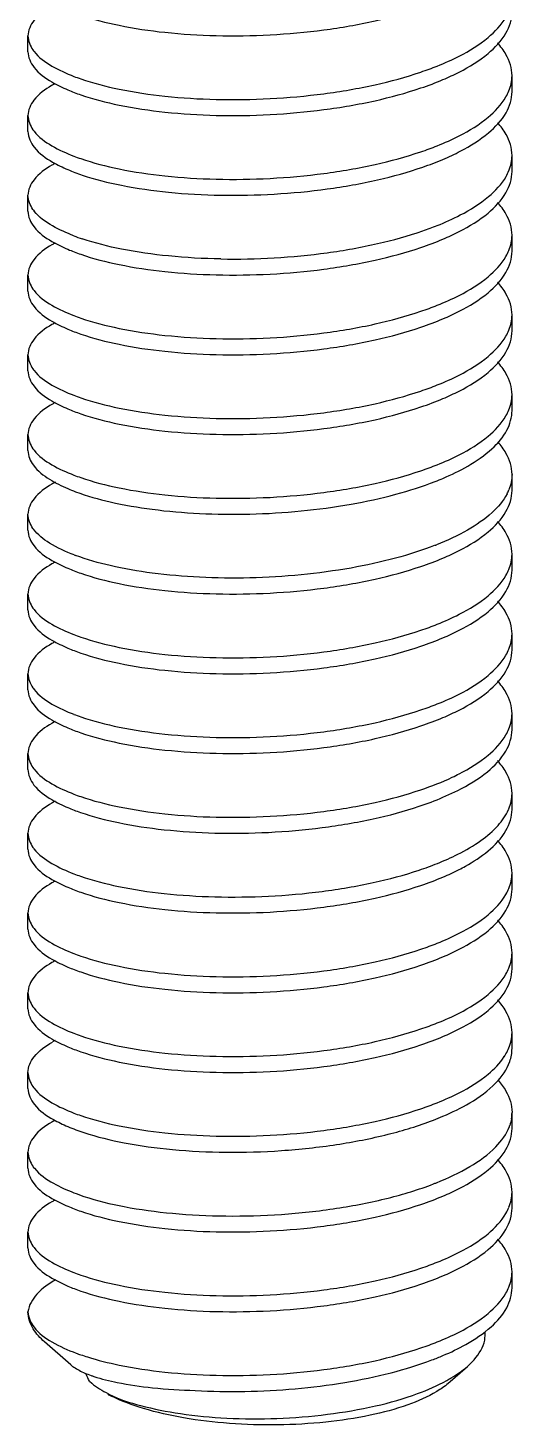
# Model space of a CAD drawing. Header units: millimetres. Extents: x 10368 to 13229, y -13270 to -11269.
# Drawn here: x 12336.65 to 12346.38, y -11502.49 to -11474.38 of the extents above; entities that cross this region are included whole.
import ezdxf

# ---------------------------------------------------------------- set-up
doc = ezdxf.new("R2010")
doc.units = ezdxf.units.MM

# ---------------------------------------------------------------- blocks, each defined once
blk = doc.blocks.new('u59')
at = {"color": 7, "linetype": 'Continuous'}
for p, q in [((-227.551, 789.303), (-227.551, 789.624)), ((-227.551, 789.303), (-227.551, 789.624)), ((-217.817, 788.501), (-217.817, 788.822)), ((-217.817, 788.501), (-217.817, 788.822)), ((-227.551, 787.699), (-227.551, 788.02)), ((-227.551, 787.699), (-227.551, 788.02)), ((-217.817, 786.896), (-217.817, 787.217)), ((-217.817, 786.896), (-217.817, 787.217)), ((-227.551, 786.094), (-227.551, 786.415)), ((-227.551, 786.094), (-227.551, 786.415)), ((-217.817, 785.291), (-217.817, 785.612)), ((-217.817, 785.291), (-217.817, 785.612)), ((-227.551, 784.489), (-227.551, 784.81)), ((-227.551, 784.489), (-227.551, 784.81)), ((-217.817, 783.687), (-217.817, 784.008)), ((-217.817, 783.687), (-217.817, 784.008)), ((-227.551, 782.884), (-227.551, 783.205)), ((-227.551, 782.884), (-227.551, 783.205)), ((-217.817, 782.082), (-217.817, 782.403)), ((-217.817, 782.082), (-217.817, 782.403)), ((-227.551, 781.279), (-227.551, 781.6)), ((-227.551, 781.279), (-227.551, 781.6)), ((-217.817, 780.477), (-217.817, 780.798)), ((-217.817, 780.477), (-217.817, 780.798)), ((-227.551, 779.675), (-227.551, 779.996)), ((-227.551, 779.675), (-227.551, 779.996)), ((-217.817, 778.872), (-217.817, 779.193)), ((-217.817, 778.872), (-217.817, 779.193)), ((-227.551, 778.07), (-227.551, 778.391)), ((-227.551, 778.07), (-227.551, 778.391)), ((-217.817, 777.267), (-217.817, 777.588)), ((-217.817, 777.267), (-217.817, 777.588)), ((-227.551, 776.465), (-227.551, 776.786)), ((-227.551, 776.465), (-227.551, 776.786)), ((-217.817, 775.663), (-217.817, 775.983)), ((-217.817, 775.663), (-217.817, 775.983)), ((-227.551, 774.86), (-227.551, 775.181)), ((-227.551, 774.86), (-227.551, 775.181)), ((-219.206, 774.3), (-218.908, 774.438)), ((-217.817, 774.058), (-217.817, 774.379)), ((-217.817, 774.058), (-217.817, 774.379)), ((-227.551, 773.255), (-227.551, 773.576)), ((-227.551, 773.255), (-227.551, 773.576)), ((-217.817, 772.453), (-217.817, 772.774)), ((-217.817, 772.453), (-217.817, 772.774)), ((-227.551, 771.65), (-227.551, 771.971)), ((-227.551, 771.65), (-227.551, 771.971)), ((-217.817, 770.848), (-217.817, 771.169)), ((-217.817, 770.848), (-217.817, 771.169)), ((-227.551, 770.046), (-227.551, 770.367)), ((-227.551, 770.046), (-227.551, 770.367)), ((-217.817, 769.243), (-217.817, 769.564)), ((-217.817, 769.243), (-217.817, 769.564)), ((-227.551, 768.441), (-227.551, 768.762)), ((-227.551, 768.441), (-227.551, 768.762)), ((-217.817, 767.638), (-217.817, 767.959)), ((-217.817, 767.638), (-217.817, 767.959)), ((-227.551, 766.836), (-227.551, 767.157)), ((-227.551, 766.836), (-227.551, 767.157)), ((-217.817, 766.034), (-217.817, 766.355)), ((-217.817, 766.034), (-217.817, 766.355)), ((-227.551, 765.231), (-227.551, 765.552)), ((-227.551, 765.231), (-227.551, 765.552)), ((-217.817, 764.429), (-217.817, 764.75)), ((-217.817, 764.429), (-217.817, 764.75)), ((-226.688, 762.878), (-227.217, 763.341)), ((-219.105, 762.506), (-218.715, 762.848)), ((-226.311, 762.55), (-226.269, 762.511)), ((-226.263, 762.506), (-226.269, 762.511))]:
    blk.add_line(p, q, dxfattribs=at)
for centre, radius, start, end in [((-226.815, 789.779), 0.772, 214.6548, 217.3283), ((-225.077, 792.842), 4.321, 248.9634, 250.926), ((-218.842, 788.906), 1.038, 330.4827, 337.9797), ((-226.815, 788.174), 0.772, 214.6548, 217.3283), ((-225.077, 791.237), 4.321, 248.9634, 250.926), ((-218.837, 787.299), 1.033, 330.7498, 337.9844), ((-226.808, 786.575), 0.781, 214.6498, 217.7252), ((-225.061, 789.675), 4.367, 248.9329, 251.3155), ((-218.842, 785.696), 1.038, 330.4827, 337.9797), ((-226.815, 784.965), 0.772, 214.6548, 217.3283), ((-225.077, 788.027), 4.321, 248.9634, 250.926), ((-218.842, 784.091), 1.038, 330.4827, 337.9797), ((-226.815, 783.36), 0.772, 214.6548, 217.3283), ((-225.707, 779.836), 2.735, 118.2768, 119.595), ((-225.077, 786.423), 4.321, 248.9634, 250.926), ((-218.842, 782.486), 1.038, 330.4827, 337.9797), ((-226.815, 781.755), 0.772, 214.6548, 217.3283), ((-225.077, 784.818), 4.321, 248.9634, 250.926), ((-218.8, 780.863), 0.992, 332.8567, 337.9935), ((-226.844, 780.131), 0.738, 214.7057, 215.848), ((-221.674, 785.285), 6.349, 291.3441, 291.6347), ((-225.123, 783.095), 4.195, 249.0733, 249.4492), ((-218.842, 779.277), 1.038, 330.4827, 337.9797), ((-226.815, 778.546), 0.772, 214.6548, 217.3283), ((-225.077, 781.608), 4.321, 248.9634, 250.926), ((-218.842, 777.672), 1.038, 330.4827, 337.9797), ((-226.815, 776.941), 0.772, 214.6548, 217.3283), ((-225.077, 780.003), 4.321, 248.9634, 250.926), ((-218.842, 776.067), 1.038, 330.4827, 337.9797), ((-226.815, 775.336), 0.772, 214.6548, 217.3283), ((-225.077, 778.398), 4.321, 248.9634, 250.926), ((-218.737, 774.419), 0.926, 336.6423, 337.8843), ((-226.818, 773.73), 0.769, 214.6568, 217.2195), ((-220.791, 776.579), 4.193, 297.1385, 299.0532), ((-225.082, 776.783), 4.309, 248.9719, 250.8188), ((-221.147, 777.282), 4.981, 292.9442, 297.0978), ((-218.842, 772.857), 1.038, 330.4827, 337.9797), ((-226.815, 772.126), 0.772, 214.6548, 217.3283), ((-225.077, 775.189), 4.321, 248.9634, 250.926), ((-218.842, 771.253), 1.038, 330.4827, 337.9797), ((-226.815, 770.522), 0.772, 214.6548, 217.3283), ((-225.077, 773.584), 4.321, 248.9634, 250.926), ((-225.707, 766.999), 2.734, 118.2776, 119.6007), ((-218.842, 769.648), 1.038, 330.4827, 337.9797), ((-218.908, 769.684), 1.113, 327.1831, 330.5216), ((-226.815, 768.917), 0.772, 214.6548, 217.3283), ((-225.077, 771.979), 4.321, 248.9634, 250.926), ((-218.585, 767.96), 0.768, 350.1414, 359.9613), ((-218.693, 767.987), 0.88, 339.2133, 340.8098), ((-226.8, 767.323), 0.791, 214.6484, 218.1496), ((-221.682, 772.463), 6.367, 291.008, 291.6433), ((-218.842, 766.438), 1.038, 330.4827, 337.9797), ((-226.815, 765.707), 0.772, 214.6548, 217.3283), ((-225.077, 768.77), 4.321, 248.9634, 250.926), ((-218.842, 764.833), 1.038, 330.4827, 337.9797), ((-225.033, 767.288), 4.452, 249.6446, 250.91), ((-224.877, 767.739), 4.928, 250.9086, 252.5611), ((-220.719, 765.441), 3.288, 298.881, 300.7295), ((-224.63, 764.704), 2.75, 241.4576, 243.1215)]:
    blk.add_arc(centre, radius, start, end, dxfattribs=at)
for points, start_tangent, end_tangent in [([(-226.75, 790.142), (-226.489, 790.042), (-225.719, 789.836), (-224.796, 789.695), (-223.767, 789.629), (-222.684, 789.645), (-221.601, 789.744), (-220.572, 789.924), (-219.649, 790.18), (-219.206, 790.348)], (0.91985, -0.39227), (0.920435, 0.390896)), ([(-227.002, 790.269), (-227.069, 790.232), (-227.429, 789.937), (-227.551, 789.624)], (-0.880227, -0.474553), (0, -1)), ([(-219.206, 788.743), (-218.879, 788.896), (-218.299, 789.269), (-217.939, 789.678), (-217.817, 790.106)], (0.920435, 0.390896), (0, 1)), ([(-219.32, 789.017), (-218.879, 789.217), (-218.299, 789.59), (-217.939, 789.999)], (0.928675, 0.370894), (0.491851, 0.87068)), ([(-227.551, 789.624), (-227.45, 789.34)], (0, -1), (0.568435, -0.822728)), ([(-227.551, 789.303), (-227.429, 788.99), (-227.069, 788.696), (-226.75, 788.537)], (0, -1), (0.91985, -0.39227)), ([(-227.429, 789.311), (-227.069, 789.017), (-226.628, 788.809)], (0.606206, -0.795308), (0.933171, -0.359433)), ([(-217.817, 788.822), (-217.939, 789.25), (-218.109, 789.481)], (0, 1), (-0.676318, 0.73661)), ([(-226.489, 788.758), (-225.719, 788.552), (-224.796, 788.411), (-223.767, 788.345), (-222.684, 788.361), (-221.601, 788.46), (-220.572, 788.64), (-219.649, 788.896), (-219.32, 789.017)], (0.944934, -0.327262), (0.928675, 0.370894)), ([(-227.002, 788.665), (-227.075, 788.624), (-227.431, 788.331), (-227.551, 788.02)], (-0.880057, -0.474868), (0, -1)), ([(-226.75, 788.537), (-226.489, 788.437), (-225.719, 788.231), (-224.796, 788.09), (-223.767, 788.024), (-222.684, 788.04), (-221.601, 788.139), (-220.572, 788.319), (-219.649, 788.575), (-219.206, 788.743)], (0.91985, -0.39227), (0.920435, 0.390896)), ([(-217.88, 788.516), (-217.817, 788.822)], (0.373855, 0.927487), (0, 1)), ([(-219.32, 787.412), (-218.879, 787.612), (-218.299, 787.985), (-217.939, 788.394)], (0.928675, 0.370894), (0.491851, 0.87068)), ([(-219.206, 787.138), (-218.857, 787.303), (-218.289, 787.673), (-217.936, 788.078), (-217.817, 788.501)], (0.920483, 0.390782), (0, 1)), ([(-227.551, 788.02), (-227.45, 787.736)], (0, -1), (0.568435, -0.822728)), ([(-217.817, 787.217), (-217.937, 787.642), (-218.109, 787.875)], (0, 1), (-0.676177, 0.736739)), ([(-227.551, 787.699), (-227.426, 787.381), (-227.055, 787.083), (-226.75, 786.933)], (0, -1), (0.919824, -0.392332)), ([(-227.429, 787.706), (-227.069, 787.412), (-226.628, 787.204)], (0.606206, -0.795308), (0.933171, -0.359433)), ([(-226.489, 787.154), (-225.719, 786.947), (-224.796, 786.806), (-223.767, 786.74), (-222.684, 786.756), (-221.601, 786.855), (-220.572, 787.036), (-219.649, 787.291), (-219.32, 787.412)], (0.944934, -0.327262), (0.928675, 0.370894)), ([(-227.003, 787.059), (-227.069, 787.022), (-227.429, 786.728), (-227.551, 786.415)], (-0.880035, -0.47491), (0, -1)), ([(-223.674, 786.418), (-222.601, 786.44), (-221.532, 786.543), (-220.519, 786.727), (-219.612, 786.983), (-219.206, 787.138)], (0.999847, -0.017473), (0.920483, 0.390782)), ([(-217.88, 786.911), (-217.817, 787.217)], (0.373882, 0.927476), (0, 1)), ([(-226.75, 786.933), (-226.46, 786.822), (-225.669, 786.616), (-224.724, 786.478), (-223.674, 786.418)], (0.919824, -0.392332), (0.999847, -0.017473)), ([(-219.322, 785.807), (-218.857, 786.019), (-218.289, 786.389), (-217.936, 786.794)], (0.928823, 0.370523), (0.487864, 0.87292)), ([(-219.206, 785.534), (-218.879, 785.686), (-218.299, 786.059), (-217.939, 786.468), (-217.817, 786.896)], (0.920435, 0.390896), (0, 1)), ([(-227.45, 786.131), (-227.551, 786.415)], (-0.568288, 0.82283), (0, 1)), ([(-217.817, 785.612), (-217.939, 786.04), (-218.109, 786.271)], (0, 1), (-0.676318, 0.73661)), ([(-227.551, 786.094), (-227.429, 785.781), (-227.069, 785.486), (-226.75, 785.328)], (0, -1), (0.91985, -0.39227)), ([(-226.63, 785.6), (-227.055, 785.799), (-227.426, 786.097)], (-0.932905, 0.360123), (-0.611635, 0.79114)), ([(-223.674, 785.134), (-222.601, 785.156), (-221.532, 785.26), (-220.519, 785.443), (-219.612, 785.699), (-219.322, 785.807)], (0.999847, -0.017473), (0.928823, 0.370523)), ([(-217.88, 785.307), (-217.817, 785.612)], (0.373855, 0.927487), (0, 1)), ([(-227.002, 785.455), (-227.069, 785.418), (-227.429, 785.123), (-227.551, 784.81)], (-0.880227, -0.474553), (0, -1)), ([(-226.75, 785.328), (-226.489, 785.228), (-225.719, 785.022), (-224.796, 784.881), (-223.767, 784.815), (-222.684, 784.83), (-221.601, 784.929), (-220.572, 785.11), (-219.649, 785.365), (-219.206, 785.534)], (0.91985, -0.39227), (0.920435, 0.390896)), ([(-223.674, 785.134), (-224.724, 785.194), (-225.669, 785.332), (-226.46, 785.539)], (-0.999847, 0.017473), (-0.947071, 0.321025)), ([(-219.206, 783.929), (-218.879, 784.082), (-218.299, 784.454), (-217.939, 784.864), (-217.817, 785.291)], (0.920435, 0.390896), (0, 1)), ([(-219.32, 784.203), (-218.879, 784.402), (-218.299, 784.775), (-217.939, 785.185)], (0.928675, 0.370894), (0.491851, 0.87068)), ([(-227.551, 784.81), (-227.45, 784.526)], (0, -1), (0.568435, -0.822728)), ([(-227.551, 784.489), (-227.429, 784.176), (-227.069, 783.881), (-226.75, 783.723)], (0, -1), (0.91985, -0.39227)), ([(-227.429, 784.497), (-227.069, 784.202), (-226.628, 783.995)], (0.606206, -0.795308), (0.933171, -0.359433)), ([(-217.817, 784.008), (-217.939, 784.435), (-218.109, 784.666)], (0, 1), (-0.676318, 0.73661)), ([(-226.489, 783.944), (-225.719, 783.738), (-224.796, 783.597), (-223.767, 783.531), (-222.684, 783.546), (-221.601, 783.645), (-220.572, 783.826), (-219.649, 784.082), (-219.32, 784.203)], (0.944934, -0.327262), (0.928675, 0.370894)), ([(-226.75, 783.723), (-226.489, 783.623), (-225.719, 783.417), (-224.796, 783.276), (-223.767, 783.21), (-222.684, 783.225), (-221.601, 783.325), (-220.572, 783.505), (-219.649, 783.761), (-219.206, 783.929)], (0.91985, -0.39227), (0.920435, 0.390896)), ([(-217.88, 783.702), (-217.817, 784.008)], (0.373855, 0.927487), (0, 1)), ([(-227.002, 783.85), (-227.069, 783.813), (-227.429, 783.518), (-227.551, 783.205)], (-0.880227, -0.474553), (0, -1)), ([(-219.206, 782.324), (-218.879, 782.477), (-218.299, 782.85), (-217.939, 783.259), (-217.817, 783.687)], (0.920435, 0.390896), (0, 1)), ([(-219.32, 782.598), (-218.879, 782.798), (-218.299, 783.171), (-217.939, 783.58)], (0.928675, 0.370894), (0.491851, 0.87068)), ([(-227.551, 783.205), (-227.45, 782.921)], (0, -1), (0.568435, -0.822728)), ([(-217.817, 782.403), (-217.939, 782.83), (-218.109, 783.061)], (0, 1), (-0.676318, 0.73661)), ([(-227.551, 782.884), (-227.429, 782.571), (-227.069, 782.277), (-226.75, 782.118)], (0, -1), (0.91985, -0.39227)), ([(-227.429, 782.892), (-227.069, 782.597), (-226.628, 782.39)], (0.606206, -0.795308), (0.933171, -0.359433)), ([(-226.489, 782.339), (-225.719, 782.133), (-224.796, 781.992), (-223.767, 781.926), (-222.684, 781.942), (-221.601, 782.041), (-220.572, 782.221), (-219.649, 782.477), (-219.32, 782.598)], (0.944934, -0.327262), (0.928675, 0.370894)), ([(-227.058, 782.215), (-227.428, 781.915), (-227.551, 781.6)], (-0.869499, -0.493935), (0, -1)), ([(-226.75, 782.118), (-226.489, 782.018), (-225.719, 781.812), (-224.796, 781.671), (-223.767, 781.605), (-222.684, 781.621), (-221.601, 781.72), (-220.572, 781.9), (-219.649, 782.156), (-219.206, 782.324)], (0.91985, -0.39227), (0.920435, 0.390896)), ([(-217.88, 782.097), (-217.817, 782.403)], (0.373855, 0.927487), (0, 1)), ([(-219.32, 780.993), (-218.879, 781.193), (-218.299, 781.566), (-217.939, 781.975)], (0.928675, 0.370894), (0.491851, 0.87068)), ([(-219.206, 780.719), (-218.708, 780.965), (-218.22, 781.314), (-217.919, 781.691), (-217.817, 782.082)], (0.920752, 0.390149), (0, 1)), ([(-227.551, 781.6), (-227.45, 781.316)], (0, -1), (0.568435, -0.822728)), ([(-217.817, 780.798), (-217.94, 781.227), (-218.104, 781.452)], (0, 1), (-0.67284, 0.739788)), ([(-227.551, 781.279), (-227.442, 780.983), (-227.118, 780.702), (-226.75, 780.513)], (0, -1), (0.92011, -0.39166)), ([(-227.429, 781.287), (-227.069, 780.993), (-226.628, 780.785)], (0.606206, -0.795308), (0.933171, -0.359433)), ([(-226.489, 780.734), (-225.719, 780.528), (-224.796, 780.387), (-223.767, 780.321), (-222.684, 780.337), (-221.601, 780.436), (-220.572, 780.616), (-219.649, 780.872), (-219.32, 780.993)], (0.944934, -0.327262), (0.928675, 0.370894)), ([(-217.817, 780.798), (-217.88, 780.491)], (0, -1), (-0.374326, -0.927297)), ([(-226.998, 780.643), (-227.069, 780.603), (-227.429, 780.309), (-227.551, 779.996)], (-0.880935, -0.473237), (0, -1)), ([(-226.75, 780.513), (-226.595, 780.451), (-225.897, 780.246), (-225.053, 780.097), (-224.104, 780.013), (-223.09, 780), (-222.058, 780.063), (-221.054, 780.199)], (0.92011, -0.39166), (0.984653, 0.174525)), ([(-221.054, 780.199), (-220.155, 780.398), (-219.362, 780.656), (-219.206, 780.719)], (0.984653, 0.174525), (0.920752, 0.390149)), ([(-217.917, 780.41), (-218.218, 780.032), (-218.711, 779.679), (-219.333, 779.383)], (-0.455902, -0.89003), (-0.929549, -0.368698)), ([(-219.206, 779.114), (-218.879, 779.267), (-218.299, 779.64), (-217.939, 780.049), (-217.817, 780.477)], (0.920435, 0.390896), (0, 1)), ([(-227.45, 779.711), (-227.551, 779.996)], (-0.569333, 0.822107), (0, 1)), ([(-227.551, 779.675), (-227.429, 779.361), (-227.069, 779.067), (-226.75, 778.909)], (0, -1), (0.91985, -0.39227)), ([(-226.621, 779.177), (-227.118, 779.418), (-227.442, 779.699)], (-0.93403, 0.357193), (-0.585609, 0.810594)), ([(-217.817, 779.193), (-217.939, 779.621), (-218.109, 779.852)], (0, 1), (-0.676318, 0.73661)), ([(-226.75, 778.909), (-226.489, 778.809), (-225.719, 778.602), (-224.796, 778.461), (-223.767, 778.395), (-222.684, 778.411), (-221.601, 778.51), (-220.572, 778.691), (-219.649, 778.946), (-219.206, 779.114)], (0.91985, -0.39227), (0.920435, 0.390896)), ([(-221.054, 778.915), (-222.058, 778.779), (-223.09, 778.716), (-224.104, 778.729), (-225.053, 778.813), (-225.897, 778.962), (-226.595, 779.168)], (-0.984653, -0.174525), (-0.936354, 0.351058)), ([(-219.363, 779.372), (-220.157, 779.113), (-221.054, 778.915)], (-0.931407, -0.363979), (-0.984653, -0.174525)), ([(-217.88, 778.888), (-217.817, 779.193)], (0.373855, 0.927487), (0, 1)), ([(-227.002, 779.036), (-227.069, 778.998), (-227.429, 778.704), (-227.551, 778.391)], (-0.880227, -0.474553), (0, -1)), ([(-219.206, 777.51), (-218.879, 777.662), (-218.299, 778.035), (-217.939, 778.444), (-217.817, 778.872)], (0.920435, 0.390896), (0, 1)), ([(-219.32, 777.783), (-218.879, 777.983), (-218.299, 778.356), (-217.939, 778.765)], (0.928675, 0.370894), (0.491851, 0.87068)), ([(-227.551, 778.391), (-227.45, 778.107)], (0, -1), (0.568435, -0.822728)), ([(-227.551, 778.07), (-227.429, 777.757), (-227.069, 777.462), (-226.75, 777.304)], (0, -1), (0.91985, -0.39227)), ([(-227.429, 778.078), (-227.069, 777.783), (-226.628, 777.575)], (0.606206, -0.795308), (0.933171, -0.359433)), ([(-217.817, 777.588), (-217.939, 778.016), (-218.109, 778.247)], (0, 1), (-0.676318, 0.73661)), ([(-226.489, 777.525), (-225.719, 777.318), (-224.796, 777.177), (-223.767, 777.112), (-222.684, 777.127), (-221.601, 777.226), (-220.572, 777.407), (-219.649, 777.662), (-219.32, 777.783)], (0.944934, -0.327262), (0.928675, 0.370894)), ([(-227.002, 777.431), (-227.069, 777.394), (-227.429, 777.099), (-227.551, 776.786)], (-0.880227, -0.474553), (0, -1)), ([(-226.75, 777.304), (-226.489, 777.204), (-225.719, 776.997), (-224.796, 776.856), (-223.767, 776.791), (-222.684, 776.806), (-221.601, 776.905), (-220.572, 777.086), (-219.649, 777.341), (-219.206, 777.51)], (0.91985, -0.39227), (0.920435, 0.390896)), ([(-217.88, 777.283), (-217.817, 777.588)], (0.373855, 0.927487), (0, 1)), ([(-219.32, 776.179), (-218.879, 776.378), (-218.299, 776.751), (-217.939, 777.161)], (0.928675, 0.370894), (0.491851, 0.87068)), ([(-219.206, 775.905), (-218.879, 776.057), (-218.299, 776.43), (-217.939, 776.84), (-217.817, 777.267)], (0.920435, 0.390896), (0, 1)), ([(-227.551, 776.786), (-227.45, 776.502)], (0, -1), (0.568435, -0.822728)), ([(-217.817, 775.983), (-217.939, 776.411), (-218.109, 776.642)], (0, 1), (-0.676318, 0.73661)), ([(-227.551, 776.465), (-227.429, 776.152), (-227.069, 775.857), (-226.75, 775.699)], (0, -1), (0.91985, -0.39227)), ([(-227.429, 776.473), (-227.069, 776.178), (-226.628, 775.971)], (0.606206, -0.795308), (0.933171, -0.359433)), ([(-226.489, 775.92), (-225.719, 775.714), (-224.796, 775.573), (-223.767, 775.507), (-222.684, 775.522), (-221.601, 775.621), (-220.572, 775.802), (-219.649, 776.058), (-219.32, 776.179)], (0.944934, -0.327262), (0.928675, 0.370894)), ([(-227.002, 775.826), (-227.069, 775.789), (-227.429, 775.494), (-227.551, 775.181)], (-0.880227, -0.474553), (0, -1)), ([(-226.75, 775.699), (-226.489, 775.599), (-225.719, 775.393), (-224.796, 775.252), (-223.767, 775.186), (-222.684, 775.201), (-221.601, 775.3), (-220.572, 775.481), (-219.649, 775.737), (-219.206, 775.905)], (0.91985, -0.39227), (0.920435, 0.390896)), ([(-217.88, 775.678), (-217.817, 775.983)], (0.373855, 0.927487), (0, 1)), ([(-219.019, 774.704), (-218.879, 774.774), (-218.299, 775.147), (-217.939, 775.556)], (0.904338, 0.426817), (0.491851, 0.87068)), ([(-218.908, 774.438), (-218.313, 774.814), (-217.942, 775.229), (-217.817, 775.663)], (0.893155, 0.449749), (0, 1)), ([(-227.551, 775.181), (-227.45, 774.897)], (0, -1), (0.568435, -0.822728)), ([(-217.817, 774.379), (-217.939, 774.806), (-218.109, 775.038)], (0, 1), (-0.676685, 0.736273)), ([(-227.551, 774.86), (-227.43, 774.548), (-227.073, 774.255), (-226.75, 774.094)], (0, -1), (0.919862, -0.392242)), ([(-227.429, 774.868), (-227.069, 774.573), (-226.628, 774.366)], (0.606206, -0.795308), (0.933171, -0.359433)), ([(-226.489, 774.315), (-225.719, 774.109), (-224.796, 773.968), (-223.767, 773.902), (-222.684, 773.918), (-221.601, 774.017), (-220.572, 774.197), (-219.649, 774.453), (-219.019, 774.704)], (0.944934, -0.327262), (0.904338, 0.426817)), ([(-217.88, 774.071), (-217.817, 774.379)], (0.376466, 0.92643), (0, 1)), ([(-227.002, 774.222), (-227.069, 774.184), (-227.429, 773.889), (-227.551, 773.576)], (-0.880279, -0.474456), (0, -1)), ([(-226.75, 774.094), (-226.497, 773.997), (-225.732, 773.791), (-224.815, 773.649), (-223.792, 773.582), (-222.714, 773.595), (-221.635, 773.691), (-220.607, 773.868), (-219.683, 774.12), (-219.206, 774.3)], (0.919862, -0.392242), (0.920402, 0.390974)), ([(-218.908, 773.154), (-218.441, 773.432), (-218.098, 773.734), (-217.888, 774.052)], (0.893155, 0.449749), (0.396458, 0.918053)), ([(-218.755, 772.914), (-218.299, 773.221), (-217.939, 773.63), (-217.817, 774.058)], (0.873955, 0.486007), (0, 1)), ([(-227.551, 773.576), (-227.45, 773.292)], (0, -1), (0.568482, -0.822696)), ([(-227.551, 773.255), (-227.429, 772.942), (-227.069, 772.648), (-226.75, 772.489)], (0, -1), (0.91985, -0.39227)), ([(-227.43, 773.264), (-227.073, 772.971), (-226.628, 772.761)], (0.604711, -0.796445), (0.933243, -0.359246)), ([(-217.817, 772.774), (-217.939, 773.202), (-218.109, 773.433)], (0, 1), (-0.676318, 0.73661)), ([(-226.497, 772.713), (-225.732, 772.507), (-224.815, 772.365), (-223.792, 772.298), (-222.714, 772.311), (-221.635, 772.407), (-220.607, 772.584), (-219.683, 772.836), (-219.318, 772.97)], (0.944337, -0.328981), (0.928504, 0.371324)), ([(-219.318, 772.97), (-218.908, 773.154)], (0.928504, 0.371324), (0.893155, 0.449749)), ([(-226.75, 772.489), (-226.489, 772.389), (-225.719, 772.183), (-224.796, 772.042), (-223.767, 771.976), (-222.684, 771.992), (-221.601, 772.091), (-220.572, 772.271), (-219.649, 772.527), (-219.206, 772.695)], (0.91985, -0.39227), (0.920435, 0.390896)), ([(-217.88, 772.468), (-217.817, 772.774)], (0.373855, 0.927487), (0, 1)), ([(-227.002, 772.617), (-227.069, 772.579), (-227.429, 772.285), (-227.551, 771.971)], (-0.880227, -0.474553), (0, -1)), ([(-219.206, 771.09), (-218.879, 771.243), (-218.299, 771.616), (-217.939, 772.025), (-217.817, 772.453)], (0.920435, 0.390896), (0, 1)), ([(-219.32, 771.364), (-218.879, 771.564), (-218.299, 771.937), (-217.939, 772.346)], (0.928675, 0.370894), (0.491851, 0.87068)), ([(-227.551, 771.971), (-227.45, 771.687)], (0, -1), (0.568435, -0.822728)), ([(-217.817, 771.169), (-217.939, 771.597), (-218.109, 771.828)], (0, 1), (-0.676318, 0.73661)), ([(-227.551, 771.65), (-227.429, 771.337), (-227.069, 771.043), (-226.75, 770.885)], (0, -1), (0.91985, -0.39227)), ([(-227.429, 771.658), (-227.069, 771.364), (-226.628, 771.156)], (0.606206, -0.795308), (0.933171, -0.359433)), ([(-226.489, 771.105), (-225.719, 770.899), (-224.796, 770.758), (-223.767, 770.692), (-222.684, 770.708), (-221.601, 770.807), (-220.572, 770.987), (-219.649, 771.243), (-219.32, 771.364)], (0.944934, -0.327262), (0.928675, 0.370894)), ([(-227.002, 771.012), (-227.069, 770.974), (-227.429, 770.68), (-227.551, 770.367)], (-0.880227, -0.474553), (0, -1)), ([(-226.75, 770.885), (-226.489, 770.785), (-225.719, 770.578), (-224.796, 770.437), (-223.767, 770.371), (-222.684, 770.387), (-221.601, 770.486), (-220.572, 770.666), (-219.649, 770.922), (-219.206, 771.09)], (0.91985, -0.39227), (0.920435, 0.390896)), ([(-217.88, 770.864), (-217.817, 771.169)], (0.373855, 0.927487), (0, 1)), ([(-219.32, 769.759), (-218.879, 769.959), (-218.299, 770.332), (-217.939, 770.741)], (0.928675, 0.370894), (0.491851, 0.87068)), ([(-219.206, 769.486), (-218.879, 769.638), (-218.299, 770.011), (-217.939, 770.42), (-217.817, 770.848)], (0.920435, 0.390896), (0, 1)), ([(-227.551, 770.367), (-227.45, 770.083)], (0, -1), (0.568435, -0.822728)), ([(-217.817, 769.564), (-217.939, 769.992), (-218.109, 770.223)], (0, 1), (-0.676318, 0.73661)), ([(-227.551, 770.046), (-227.429, 769.733), (-227.069, 769.438), (-226.75, 769.28)], (0, -1), (0.91985, -0.39227)), ([(-227.429, 770.054), (-227.069, 769.759), (-226.628, 769.551)], (0.606206, -0.795308), (0.933171, -0.359433)), ([(-226.489, 769.501), (-225.719, 769.294), (-224.796, 769.153), (-223.767, 769.088), (-222.684, 769.103), (-221.601, 769.202), (-220.572, 769.383), (-219.649, 769.638), (-219.32, 769.759)], (0.944934, -0.327262), (0.928675, 0.370894)), ([(-217.88, 769.259), (-217.817, 769.564)], (0.373855, 0.927487), (0, 1)), ([(-227.551, 768.762), (-227.428, 769.076), (-227.058, 769.376)], (0, 1), (0.86945, 0.494022)), ([(-226.75, 769.28), (-226.489, 769.18), (-225.719, 768.973), (-224.796, 768.832), (-223.767, 768.767), (-222.684, 768.782), (-221.601, 768.881), (-220.572, 769.062), (-219.649, 769.317), (-219.206, 769.486)], (0.91985, -0.39227), (0.920435, 0.390896)), ([(-219.32, 768.155), (-218.879, 768.354), (-218.299, 768.727), (-217.972, 769.081)], (0.928675, 0.370894), (0.541711, 0.840565)), ([(-219.206, 767.881), (-218.664, 768.152), (-218.142, 768.551), (-217.862, 768.982)], (0.920544, 0.390638), (0.328647, 0.944453)), ([(-217.862, 768.982), (-217.828, 769.112), (-217.817, 769.243)], (0.328647, 0.944453), (0, 1)), ([(-227.551, 768.762), (-227.45, 768.478)], (0, -1), (0.568435, -0.822728)), ([(-227.551, 768.441), (-227.422, 768.119), (-227.04, 767.816), (-226.75, 767.675)], (0, -1), (0.919828, -0.392322)), ([(-227.429, 768.449), (-227.069, 768.154), (-226.628, 767.947)], (0.606206, -0.795308), (0.933171, -0.359433)), ([(-218.098, 768.606), (-217.94, 768.389), (-217.817, 767.959)], (0.668227, -0.743957), (0, -1)), ([(-226.489, 767.896), (-225.719, 767.69), (-224.796, 767.549), (-223.767, 767.483), (-222.684, 767.498), (-221.601, 767.597), (-220.572, 767.778), (-219.649, 768.033), (-219.32, 768.155)], (0.944934, -0.327262), (0.928675, 0.370894)), ([(-226.75, 767.675), (-226.427, 767.554), (-225.615, 767.348), (-224.647, 767.213), (-223.574, 767.158), (-222.454, 767.191), (-221.346, 767.313), (-220.31, 767.519), (-219.399, 767.803), (-219.206, 767.881)], (0.919828, -0.392322), (0.920544, 0.390638)), ([(-227.004, 767.801), (-227.069, 767.765), (-227.429, 767.47), (-227.551, 767.157)], (-0.879828, -0.475293), (0, -1)), ([(-219.334, 766.545), (-218.664, 766.868), (-218.142, 767.267), (-217.87, 767.675)], (0.929479, 0.368875), (0.354832, 0.93493)), ([(-219.206, 766.276), (-218.879, 766.429), (-218.299, 766.802), (-217.939, 767.211), (-217.817, 767.638)], (0.920435, 0.390896), (0, 1)), ([(-217.828, 767.828), (-217.862, 767.698)], (-0.17072, -0.98532), (-0.328647, -0.944453)), ([(-227.551, 767.157), (-227.45, 766.874)], (0, -1), (0.568168, -0.822913)), ([(-217.817, 766.355), (-217.939, 766.782), (-218.109, 767.013)], (0, 1), (-0.676318, 0.73661)), ([(-227.551, 766.836), (-227.429, 766.523), (-227.069, 766.228), (-226.75, 766.07)], (0, -1), (0.91985, -0.39227)), ([(-227.422, 766.835), (-227.04, 766.533), (-226.632, 766.344)], (0.617394, -0.786654), (0.932622, -0.360854)), ([(-226.632, 766.344), (-226.427, 766.27), (-225.615, 766.064), (-224.647, 765.929), (-223.574, 765.875), (-222.454, 765.907), (-221.346, 766.029), (-220.31, 766.235), (-219.399, 766.519)], (0.932622, -0.360854), (0.933512, 0.358547)), ([(-227.002, 766.197), (-227.069, 766.16), (-227.429, 765.865), (-227.551, 765.552)], (-0.880227, -0.474553), (0, -1)), ([(-226.75, 766.07), (-226.489, 765.97), (-225.719, 765.764), (-224.796, 765.623), (-223.767, 765.557), (-222.684, 765.573), (-221.601, 765.672), (-220.572, 765.852), (-219.649, 766.108), (-219.206, 766.276)], (0.91985, -0.39227), (0.920435, 0.390896)), ([(-217.88, 766.049), (-217.817, 766.355)], (0.373855, 0.927487), (0, 1)), ([(-219.32, 764.945), (-218.879, 765.145), (-218.299, 765.518), (-217.939, 765.927)], (0.928675, 0.370894), (0.491851, 0.87068)), ([(-219.206, 764.671), (-218.879, 764.824), (-218.299, 765.197), (-217.939, 765.606), (-217.817, 766.034)], (0.920435, 0.390896), (0, 1)), ([(-227.551, 765.552), (-227.45, 765.268)], (0, -1), (0.568435, -0.822728)), ([(-217.817, 764.75), (-217.939, 765.178), (-218.109, 765.408)], (0, 1), (-0.676318, 0.73661)), ([(-227.551, 765.231), (-227.429, 764.918), (-227.069, 764.624), (-226.75, 764.465)], (0, -1), (0.91985, -0.39227)), ([(-227.429, 765.239), (-227.069, 764.945), (-226.628, 764.737)], (0.606206, -0.795308), (0.933171, -0.359433)), ([(-226.489, 764.686), (-225.719, 764.48), (-224.796, 764.339), (-223.767, 764.273), (-222.684, 764.289), (-221.601, 764.388), (-220.572, 764.568), (-219.649, 764.824), (-219.32, 764.945)], (0.944934, -0.327262), (0.928675, 0.370894)), ([(-226.991, 764.591), (-227.37, 764.303), (-227.551, 763.947)], (-0.87357, -0.486698), (-0.11392, -0.99349)), ([(-226.75, 764.465), (-226.489, 764.365), (-225.719, 764.159), (-224.796, 764.018), (-223.767, 763.952), (-222.684, 763.968), (-221.601, 764.067), (-220.572, 764.247), (-219.649, 764.503), (-219.206, 764.671)], (0.91985, -0.39227), (0.920435, 0.390896)), ([(-217.88, 764.444), (-217.817, 764.75)], (0.373855, 0.927487), (0, 1)), ([(-219.32, 763.34), (-218.879, 763.54), (-218.299, 763.913), (-217.939, 764.322)], (0.928675, 0.370894), (0.491851, 0.87068)), ([(-219.206, 763.066), (-218.746, 763.29), (-218.238, 763.645), (-217.923, 764.029), (-217.817, 764.429)], (0.92071, 0.390246), (0, 1)), ([(-227.218, 763.341), (-227.445, 763.601), (-227.551, 763.947)], (-0.756766, 0.653686), (0, 1)), ([(-227.551, 763.947), (-227.429, 763.634)], (0, -1), (0.606206, -0.795308)), ([(-227.429, 763.634), (-227.069, 763.34)], (0.606206, -0.795308), (0.866197, -0.499702)), ([(-218.714, 762.847), (-218.579, 762.982), (-218.367, 763.379), (-218.359, 763.542)], (0.750234, 0.661172), (-0.070616, 0.997504)), ([(-227.069, 763.34), (-226.582, 763.115)], (0.866197, -0.499702), (0.937476, -0.34805)), ([(-226.354, 763.037), (-225.719, 762.875), (-224.796, 762.734), (-223.767, 762.668), (-222.684, 762.684), (-221.601, 762.783), (-220.572, 762.963), (-219.649, 763.219), (-219.32, 763.34)], (0.953978, -0.299877), (0.928675, 0.370894)), ([(-226.689, 762.876), (-226.631, 762.834), (-226.407, 762.714)], (0.773205, -0.634157), (0.920344, -0.39111)), ([(-224.188, 762.364), (-223.193, 762.345), (-222.175, 762.399), (-221.18, 762.525), (-220.25, 762.72), (-219.427, 762.978), (-219.206, 763.066)], (0.998438, -0.055865), (0.92071, 0.390246)), ([(-219.039, 762.616), (-218.714, 762.847)], (0.859501, 0.511133), (0.750234, 0.661172)), ([(-226.407, 762.714), (-226.283, 762.666), (-226.224, 762.646)], (0.920344, -0.39111), (0.94977, -0.312948)), ([(-226.311, 762.55), (-226.378, 762.694)], (-0.53779, 0.843079), (-0.287977, 0.957637)), ([(-226.269, 762.511), (-225.935, 762.297)], (0.749524, -0.661977), (0.897421, -0.441175)), ([(-226.224, 762.646), (-225.755, 762.525), (-225.048, 762.419), (-224.188, 762.364)], (0.94977, -0.312948), (0.999638, -0.026917)), ([(-225.935, 762.297), (-225.91, 762.284), (-225.289, 762.061), (-224.487, 761.897), (-223.553, 761.807), (-222.544, 761.802), (-221.526, 761.884), (-220.562, 762.052), (-219.715, 762.3), (-219.131, 762.563)], (0.897421, -0.441175), (0.875541, 0.483143)), ([(-219.104, 762.504), (-219.33, 762.343), (-219.912, 762.074), (-220.673, 761.865), (-221.564, 761.727), (-222.527, 761.671), (-223.501, 761.7), (-224.421, 761.812), (-225.23, 762), (-225.873, 762.251)], (-0.751928, -0.659246), (-0.891766, 0.452497))]:
    blk.add_spline(points, degree=3, dxfattribs=dict(at, start_tangent=start_tangent, end_tangent=end_tangent))

msp = doc.modelspace()

# ---------------------------------------------------------------- block references
msp.add_blockref('u59', (12564.199, -12264.161))

doc.saveas('drawing.dxf')
